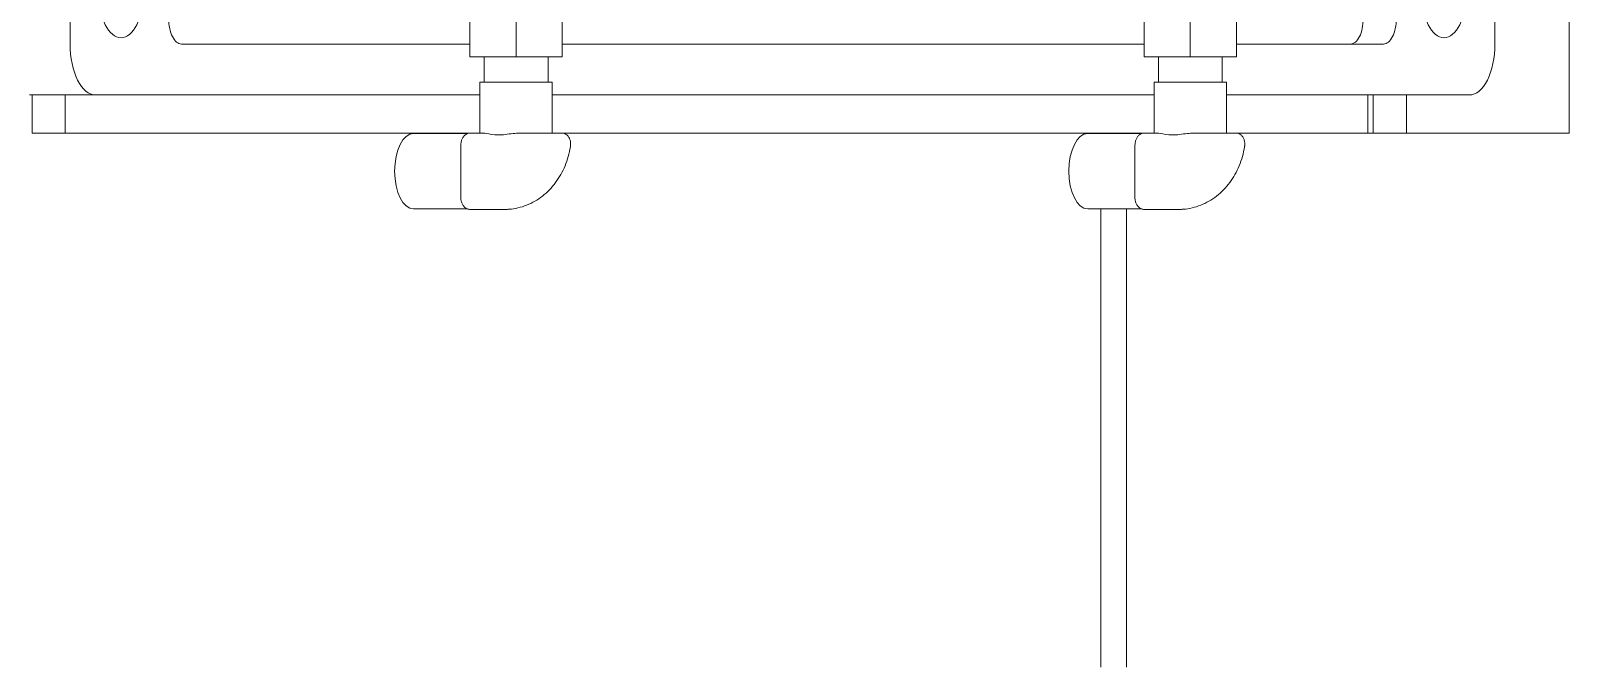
# Model space of a CAD drawing. Header units: inches. Extents: x 20 to 536, y 8 to 344.
# Drawn here: x 291.17 to 298.73, y 117.74 to 120.85 of the extents above; entities that cross this region are included whole.
import ezdxf

# ---------------------------------------------------------------- set-up
doc = ezdxf.new("R2010")
doc.units = ezdxf.units.IN
doc.header["$LTSCALE"] = 16
doc.header["$MEASUREMENT"] = 0
doc.layers.add('Visible (ANSI)', color=7, linetype='Continuous', lineweight=50)

msp = doc.modelspace()

# ---------------------------------------------------------------- linework, layer by layer
at = {"layer": 'Visible (ANSI)', "linetype": 'Continuous', "lineweight": 18}
for p, q in [((291.361203, 120.788467), (291.361203, 128.288467)), ((298.361203, 123.153537), (298.361203, 120.788467)), ((298.726662, 120.350967), (298.726662, 122.850967)), ((293.325251, 121.225932), (293.325251, 120.725932)), ((293.552351, 121.225932), (293.552351, 120.725932)), ((293.77945, 121.225932), (293.77945, 120.725932)), ((296.637716, 121.225932), (296.637716, 120.725932)), ((296.864816, 121.225932), (296.864816, 120.725932)), ((297.091915, 121.225932), (297.091915, 120.725932)), ((293.325251, 120.788503), (291.908078, 120.788503)), ((293.325251, 120.725932), (293.552351, 120.725932)), ((293.39537, 120.725932), (293.39537, 120.600932)), ((293.552351, 120.725932), (293.77945, 120.725932)), ((293.709331, 120.725932), (293.709331, 120.600932)), ((296.637716, 120.788503), (293.77945, 120.788503)), ((296.637716, 120.725932), (296.864816, 120.725932)), ((296.707835, 120.725932), (296.707835, 120.600932)), ((296.864816, 120.725932), (297.091915, 120.725932)), ((297.021796, 120.725932), (297.021796, 120.600932)), ((297.814328, 120.788503), (297.091915, 120.788503)), ((293.72985, 120.600932), (293.374852, 120.600932)), ((293.374852, 120.600932), (293.374852, 120.350932)), ((293.72985, 120.600932), (293.72985, 120.350932)), ((297.042314, 120.600932), (296.687317, 120.600932)), ((296.687317, 120.600932), (296.687317, 120.350932)), ((297.042314, 120.600932), (297.042314, 120.350932)), ((291.161443, 120.538467), (291.486203, 120.538467)), ((291.173991, 120.350967), (291.173991, 120.538467)), ((291.336371, 120.538467), (291.336371, 120.350967)), ((293.374852, 120.538467), (291.486203, 120.538467)), ((296.687317, 120.538467), (293.72985, 120.538467)), ((298.236203, 120.538467), (297.042314, 120.538467)), ((297.736371, 120.350967), (297.736371, 120.538467)), ((297.763991, 120.350967), (297.763991, 120.538467)), ((297.926371, 120.538467), (297.926371, 120.350967)), ((291.336371, 120.350967), (291.173991, 120.350967)), ((291.336371, 120.350967), (293.374852, 120.350967)), ((293.313589, 120.348692), (293.048123, 120.348692)), ((293.390996, 120.350932), (293.326497, 120.350932)), ((293.63234, 120.350932), (293.568973, 120.350932)), ((293.692914, 120.350932), (293.63234, 120.350932)), ((293.777072, 120.350932), (293.716498, 120.350932)), ((293.72985, 120.350967), (296.687317, 120.350967)), ((296.626054, 120.348692), (296.360588, 120.348692)), ((296.425601, 120.348692), (296.425601, 120.350967)), ((296.550601, 120.350967), (296.550601, 120.348692)), ((296.703461, 120.350932), (296.638962, 120.350932)), ((296.944805, 120.350932), (296.881438, 120.350932)), ((297.005379, 120.350932), (296.944805, 120.350932)), ((297.089537, 120.350932), (297.028963, 120.350932)), ((297.042314, 120.350967), (297.736371, 120.350967)), ((297.763991, 120.350967), (297.736371, 120.350967)), ((297.926371, 120.350967), (297.763991, 120.350967)), ((297.926371, 120.350967), (298.668048, 120.350967)), ((298.726662, 120.350967), (298.668048, 120.350967)), ((293.280247, 120.288432), (293.280247, 120.038432)), ((296.592712, 120.288432), (296.592712, 120.038432)), ((293.313589, 119.978173), (293.048123, 119.978173)), ((293.326497, 119.975932), (293.334693, 119.975932)), ((293.334693, 119.975932), (293.490888, 119.975932)), ((296.626054, 119.978173), (296.360588, 119.978173)), ((296.425601, 117.725967), (296.425601, 119.978173)), ((296.550601, 119.978173), (296.550601, 117.725967)), ((296.638962, 119.975932), (296.647158, 119.975932)), ((296.647158, 119.975932), (296.803353, 119.975932))]:
    msp.add_line(p, q, dxfattribs=at)
for centre in [(291.611203, 121.038467), (298.111203, 121.038467)]:
    msp.add_ellipse(centre, major_axis=(0, 0.21875), ratio=0.5, dxfattribs=at)
for centre, major_axis, start_param, end_param in [((291.908078, 120.913503), (0, -0.125), 4.71238898, 6.28318531), ((297.651948, 120.913503), (0, -0.125), 0, 1.57079633), ((297.814328, 120.913503), (0, -0.125), 0, 1.57079633), ((291.486203, 120.788467), (0, -0.25), 4.71238898, 6.28318531), ((298.236203, 120.788467), (0, -0.25), 0, 1.57079633), ((293.048123, 120.163432), (0, 0.18526), 0, 3.14159265), ((296.360588, 120.163432), (0, 0.18526), 0, 3.14159265)]:
    msp.add_ellipse(centre, major_axis=major_axis, ratio=0.5, start_param=start_param, end_param=end_param, dxfattribs=at)
for points, knots in [([(293.326497, 120.350932), (293.322162, 120.350932), (293.317848, 120.350161), (293.309748, 120.347371), (293.306048, 120.345287), (293.298962, 120.340014), (293.295884, 120.3367), (293.290018, 120.328819), (293.287636, 120.324169), (293.283929, 120.314719), (293.282624, 120.309901), (293.280833, 120.300118), (293.280355, 120.295155), (293.280253, 120.289599), (293.280247, 120.289016), (293.280247, 120.288432)], [1.57079633, 1.57079633, 1.57079633, 1.57079633, 1.74134865, 1.74134865, 1.92693468, 1.92693468, 2.16227778, 2.16227778, 2.47643705, 2.47643705, 2.79059631, 2.79059631, 3.10475558, 3.10475558, 3.14159265, 3.14159265, 3.14159265, 3.14159265]), ([(293.390996, 120.350932), (293.395214, 120.350935), (293.400272, 120.350113), (293.420915, 120.3461), (293.440947, 120.341654), (293.463601, 120.341654), (293.486255, 120.341654), (293.512318, 120.3461), (293.548618, 120.350113), (293.558902, 120.350935), (293.568973, 120.350932)], [2.000751798, 2.000751798, 2.000751798, 2.000751798, 2.079672535, 2.079672535, 2.279000165, 2.279000165, 2.279000165, 2.478327794, 2.478327794, 2.557248531, 2.557248531, 2.557248531, 2.557248531]), ([(293.692914, 120.350932), (293.697814, 120.350974), (293.70225, 120.350891), (293.706069, 120.350891), (293.709888, 120.350891), (293.713407, 120.350974), (293.716498, 120.350932)], [1.118517942, 1.118517942, 1.118517942, 1.118517942, 1.176718059, 1.176718059, 1.176718059, 1.234918175, 1.234918175, 1.234918175, 1.234918175]), ([(293.777072, 120.350932), (293.781406, 120.350932), (293.785843, 120.350152), (293.794001, 120.347248), (293.797681, 120.345129), (293.804508, 120.339871), (293.80744, 120.336615), (293.812993, 120.328764), (293.815139, 120.324152), (293.818427, 120.314393), (293.819429, 120.30918), (293.82036, 120.298859), (293.820294, 120.293658), (293.8196, 120.286901), (293.81939, 120.285298), (293.819136, 120.283706)], [0, 0, 0, 0, 0.014075874, 0.014075874, 0.028524686, 0.028524686, 0.046053638, 0.046053638, 0.069701183, 0.069701183, 0.095637693, 0.095637693, 0.121574203, 0.121574203, 0.12968255, 0.12968255, 0.12968255, 0.12968255]), ([(296.638962, 120.350932), (296.634627, 120.350932), (296.630313, 120.350161), (296.622213, 120.347371), (296.618513, 120.345287), (296.611427, 120.340014), (296.608349, 120.3367), (296.602483, 120.328819), (296.600101, 120.324169), (296.596394, 120.314719), (296.595089, 120.309901), (296.593298, 120.300118), (296.59282, 120.295155), (296.592717, 120.289599), (296.592712, 120.289016), (296.592712, 120.288432)], [1.57079633, 1.57079633, 1.57079633, 1.57079633, 1.74134865, 1.74134865, 1.92693468, 1.92693468, 2.16227778, 2.16227778, 2.47643705, 2.47643705, 2.79059631, 2.79059631, 3.10475558, 3.10475558, 3.14159265, 3.14159265, 3.14159265, 3.14159265]), ([(296.703461, 120.350932), (296.707679, 120.350935), (296.712737, 120.350113), (296.73338, 120.3461), (296.753412, 120.341654), (296.776066, 120.341654), (296.79872, 120.341654), (296.824783, 120.3461), (296.861083, 120.350113), (296.871367, 120.350935), (296.881438, 120.350932)], [2.000751798, 2.000751798, 2.000751798, 2.000751798, 2.079672535, 2.079672535, 2.279000165, 2.279000165, 2.279000165, 2.478327794, 2.478327794, 2.557248531, 2.557248531, 2.557248531, 2.557248531]), ([(297.005379, 120.350932), (297.010279, 120.350974), (297.014715, 120.350891), (297.018534, 120.350891), (297.022353, 120.350891), (297.025872, 120.350974), (297.028963, 120.350932)], [1.118517942, 1.118517942, 1.118517942, 1.118517942, 1.176718059, 1.176718059, 1.176718059, 1.234918175, 1.234918175, 1.234918175, 1.234918175]), ([(297.089537, 120.350932), (297.093871, 120.350932), (297.098308, 120.350152), (297.106466, 120.347248), (297.110146, 120.345129), (297.116973, 120.339871), (297.119905, 120.336615), (297.125458, 120.328764), (297.127604, 120.324152), (297.130892, 120.314393), (297.131894, 120.30918), (297.132825, 120.298859), (297.132759, 120.293658), (297.132065, 120.286901), (297.131855, 120.285298), (297.131601, 120.283706)], [0, 0, 0, 0, 0.014075874, 0.014075874, 0.028524686, 0.028524686, 0.046053638, 0.046053638, 0.069701183, 0.069701183, 0.095637693, 0.095637693, 0.121574203, 0.121574203, 0.12968255, 0.12968255, 0.12968255, 0.12968255]), ([(293.517936, 119.976791), (293.547245, 119.979056), (293.576259, 119.985824), (293.631536, 120.007771), (293.657793, 120.022943), (293.705737, 120.060456), (293.727422, 120.082791), (293.764845, 120.132975), (293.780582, 120.160819), (293.805161, 120.220098), (293.814002, 120.251528), (293.819136, 120.283706)], [3.20841338, 3.20841338, 3.20841338, 3.20841338, 3.47277545, 3.47277545, 3.73713752, 3.73713752, 4.00149959, 4.00149959, 4.26586166, 4.26586166, 4.53022373, 4.53022373, 4.53022373, 4.53022373]), ([(296.830401, 119.976791), (296.85971, 119.979056), (296.888724, 119.985824), (296.944001, 120.007771), (296.970258, 120.022943), (297.018202, 120.060456), (297.039887, 120.082791), (297.07731, 120.132975), (297.093047, 120.160819), (297.117626, 120.220098), (297.126467, 120.251528), (297.131601, 120.283706)], [3.20841338, 3.20841338, 3.20841338, 3.20841338, 3.47277545, 3.47277545, 3.73713752, 3.73713752, 4.00149959, 4.00149959, 4.26586166, 4.26586166, 4.53022373, 4.53022373, 4.53022373, 4.53022373]), ([(293.280247, 120.038432), (293.280247, 120.033458), (293.280634, 120.028485), (293.282228, 120.018672), (293.283429, 120.013832), (293.286878, 120.00434), (293.289107, 119.999674), (293.295358, 119.99059), (293.299415, 119.986081), (293.309151, 119.979754), (293.314055, 119.977595), (293.321771, 119.976155), (293.324133, 119.975932), (293.326497, 119.975932)], [3.14159265, 3.14159265, 3.14159265, 3.14159265, 3.45575192, 3.45575192, 3.76991118, 3.76991118, 4.08407045, 4.08407045, 4.39822972, 4.39822972, 4.61938452, 4.61938452, 4.71238898, 4.71238898, 4.71238898, 4.71238898]), ([(296.592712, 120.038432), (296.592712, 120.033458), (296.593098, 120.028485), (296.594693, 120.018672), (296.595894, 120.013832), (296.599343, 120.00434), (296.601571, 119.999674), (296.607823, 119.99059), (296.61188, 119.986081), (296.621616, 119.979754), (296.62652, 119.977595), (296.634235, 119.976155), (296.636598, 119.975932), (296.638962, 119.975932)], [3.14159265, 3.14159265, 3.14159265, 3.14159265, 3.45575192, 3.45575192, 3.76991118, 3.76991118, 4.08407045, 4.08407045, 4.39822972, 4.39822972, 4.61938452, 4.61938452, 4.71238898, 4.71238898, 4.71238898, 4.71238898]), ([(293.517936, 119.976791), (293.516227, 119.976659), (293.514458, 119.976543), (293.51085, 119.976345), (293.509012, 119.976262), (293.505329, 119.976128), (293.503489, 119.976076), (293.49981, 119.975998), (293.497983, 119.975972), (293.494382, 119.975939), (293.492607, 119.975932), (293.490888, 119.975932)], [0, 0, 0, 0, 0.0129633587, 0.0129633587, 0.0259267175, 0.0259267175, 0.0388900762, 0.0388900762, 0.051853435, 0.051853435, 0.0648167937, 0.0648167937, 0.0648167937, 0.0648167937]), ([(296.830401, 119.976791), (296.828692, 119.976659), (296.826923, 119.976543), (296.823315, 119.976345), (296.821477, 119.976262), (296.817794, 119.976128), (296.815954, 119.976076), (296.812275, 119.975998), (296.810448, 119.975972), (296.806847, 119.975939), (296.805072, 119.975932), (296.803353, 119.975932)], [0, 0, 0, 0, 0.0129633587, 0.0129633587, 0.0259267175, 0.0259267175, 0.0388900762, 0.0388900762, 0.051853435, 0.051853435, 0.0648167937, 0.0648167937, 0.0648167937, 0.0648167937])]:
    msp.add_open_spline(points, degree=3, knots=knots, dxfattribs=at)

doc.saveas('drawing.dxf')
